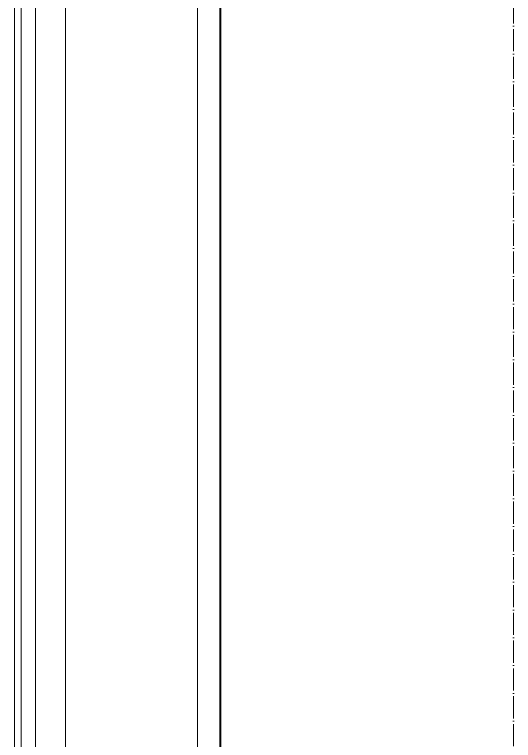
# Model space of a CAD drawing. Header units: millimetres. Extents: x -11798 to 72626, y -32713 to 44110.
# Drawn here: x 41399 to 41850, y 14119 to 14774 of the extents above; entities that cross this region are included whole.
import ezdxf

# ---------------------------------------------------------------- set-up
doc = ezdxf.new("R2010")
doc.units = ezdxf.units.MM
doc.linetypes.add('ADSK_Линия сетки', pattern=[25, 20, -2.5, 0, -2.5])
for name, color, linetype, lineweight in [('Оси', 7, 'Continuous', 9), ('Стены несущие', 7, 'Continuous', 30), ('Стены отделка', 7, 'Continuous', 30), ('Стены штриховка', 7, 'Continuous', 9)]:
    doc.layers.add(name, color=color, linetype=linetype, lineweight=lineweight)

msp = doc.modelspace()

# ---------------------------------------------------------------- linework, layer by layer
at = {"layer": 'Оси', "linetype": 'ADSK_Линия сетки'}
msp.add_line((41849.565, -5665.072), (41849.565, 21097.974), dxfattribs=at)
at = {"layer": 'Стены несущие'}
msp.add_line((41585, 20091.318), (41585, 12581.937), dxfattribs=at)
at = {"layer": 'Стены отделка', "lineweight": 9}
for p, q in [((41405, 15887.541), (41405, 13435.174)), ((41445, 13435.174), (41445, 15887.541)), ((41564.262, 15621.223), (41564.262, 13778.96)), ((41584.262, 13778.96), (41584.262, 15621.223))]:
    msp.add_line(p, q, dxfattribs=at)
at = {"layer": 'Стены штриховка'}
for p, q in [((41418, 13435.174), (41418, 15887.541)), ((41399, 15878.541), (41399, 13442.674))]:
    msp.add_line(p, q, dxfattribs=at)

doc.saveas('drawing.dxf')
